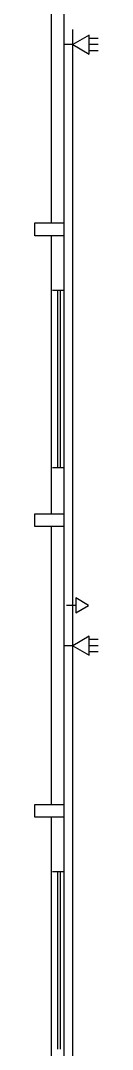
# Model space of a CAD drawing. Extents: x 103 to 641, y -58 to 322.
# Drawn here: x 356.24 to 357.39, y 90.93 to 109.43 of the extents above; entities that cross this region are included whole.
import ezdxf

# ---------------------------------------------------------------- set-up
doc = ezdxf.new("R2010")
doc.units = 0
doc.header["$MEASUREMENT"] = 0
for name, color, linetype in [('_ARQ', 5, 'Continuous'), ('_COTAS', 4, 'Continuous'), ('_ELT-PONTO', 2, 'Continuous'), ('_ELT_ELETRODUTOS', 6, 'Continuous')]:
    doc.layers.add(name, color=color, linetype=linetype)

# ---------------------------------------------------------------- blocks, each defined once
blk = doc.blocks.new('TOM_Trif_Baixa')
at = {"layer": '_ELT-PONTO'}
for p, q in [((-0.619, 0.111), (-0.459, 0.111)), ((-0.619, 0), (-0.459, 0)), ((-0.16, 0), (0, 0)), ((-0.619, -0.111), (-0.459, -0.111))]:
    blk.add_line(p, q, dxfattribs=at)
blk.add_lwpolyline([(-0.16, 0), (-0.459, 0.172), (-0.459, -0.172)], close=True, dxfattribs=at)
blk = doc.blocks.new('TOM_Monof_baixa')
at = {"layer": '_ELT-PONTO'}
for p, q in [((0.166, 0), (0, 0)), ((0.399, 0), (0.166, 0.135)), ((0.166, 0.135), (0.166, -0.135)), ((0.166, -0.135), (0.399, 0))]:
    blk.add_line(p, q, dxfattribs=at)

msp = doc.modelspace()

# ---------------------------------------------------------------- linework, layer by layer
at = {"layer": '_ARQ', "linetype": 'Continuous'}
msp.add_line((356.768, 124.175), (356.768, 87.611), dxfattribs=at)
at = {"layer": '_ARQ'}
for p, q in [((356.539, 110.793), (356.539, 105.793)), ((356.539, 105.564), (356.539, 100.564)), ((356.565, 104.587), (356.768, 104.587)), ((356.65, 104.587), (356.65, 101.39)), ((356.703, 104.587), (356.703, 101.39)), ((356.768, 101.387), (356.565, 101.387)), ((356.539, 100.335), (356.539, 95.335)), ((356.539, 95.106), (356.539, 90.106)), ((356.565, 94.129), (356.768, 94.129)), ((356.65, 94.129), (356.65, 90.932)), ((356.703, 94.129), (356.703, 90.932))]:
    msp.add_line(p, q, dxfattribs=at)
for points in [[(356.244, 105.793), (356.768, 105.793), (356.768, 105.564), (356.244, 105.564)], [(356.244, 100.564), (356.768, 100.564), (356.768, 100.335), (356.244, 100.335)], [(356.244, 95.335), (356.768, 95.335), (356.768, 95.106), (356.244, 95.106)]]:
    msp.add_lwpolyline(points, close=True, dxfattribs=at)
at = {"layer": '_ELT_ELETRODUTOS', "linetype": 'Continuous'}
msp.add_line((356.93, 88.125), (356.93, 109.274), dxfattribs=at)

# ---------------------------------------------------------------- block references
at = {"layer": '_COTAS', "linetype": 'Continuous', "rotation": 180}
for p in [(356.768, 109.001), (356.768, 98.19)]:
    msp.add_blockref('TOM_Trif_Baixa', p, dxfattribs=at)
at = {"layer": '_COTAS', "linetype": 'Continuous'}
msp.add_blockref('TOM_Monof_baixa', (356.817, 98.916), dxfattribs=at)

doc.saveas('drawing.dxf')
